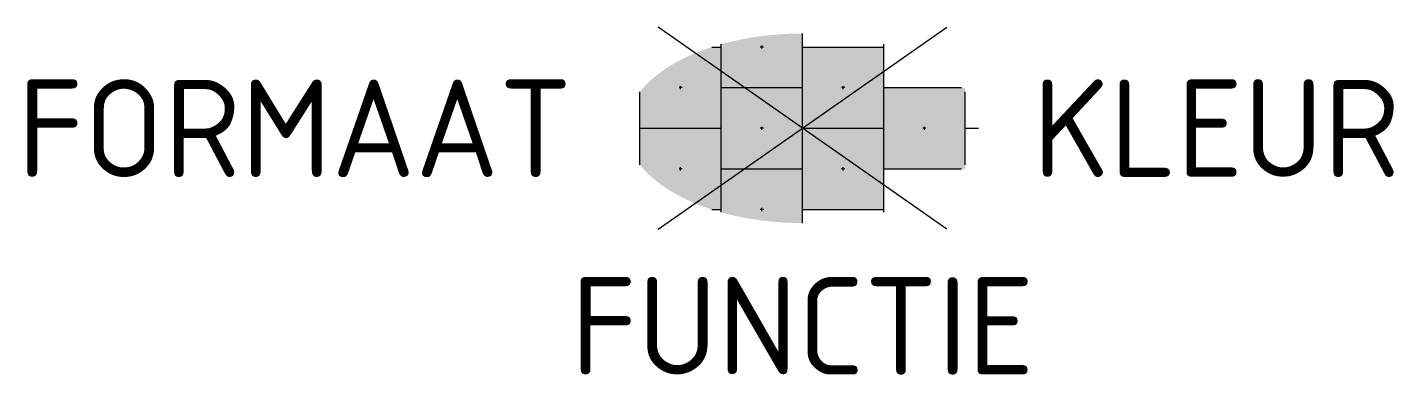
# Model space of a CAD drawing. Extents: x -14.3 to 10.9, y -4.6 to 1.9.
import ezdxf
from ezdxf.enums import TextEntityAlignment as Align

# ---------------------------------------------------------------- set-up
doc = ezdxf.new("R2010")
doc.units = 0
doc.styles.add('NLCS-ISO', font='NLCS-ISO.ttf')

msp = doc.modelspace()

# ---------------------------------------------------------------- hatches: boundary and pattern name
h = msp.add_hatch(color=254)
h.dxf.hatch_style = 1
h.paths.add_polyline_path([(0, 1.75), (-0.159, 1.748), (-0.319, 1.742), (-0.477, 1.731), (-0.634, 1.716), (-0.79, 1.698), (-0.943, 1.675), (-1.095, 1.648), (-1.244, 1.617), (-1.39, 1.582), (-1.5, 1.552), (-1.5, 0.75), (0, 0.75)])
h.paths.add_polyline_path([(-1.5, 1.5), (-1.674, 1.5), (-1.806, 1.455), (-1.936, 1.406), (-2.062, 1.353), (-2.183, 1.297), (-2.298, 1.237), (-2.408, 1.175), (-2.512, 1.11), (-2.61, 1.042), (-2.702, 0.972), (-2.788, 0.9), (-2.866, 0.825), (-2.938, 0.748), (-3, 0.673), (-3, 0), (-1.5, 0)])
h.paths.add_polyline_path([(-1.5, 0), (-3, 0), (-3, -0.673), (-2.938, -0.748), (-2.866, -0.825), (-2.788, -0.9), (-2.702, -0.972), (-2.61, -1.042), (-2.512, -1.11), (-2.408, -1.175), (-2.298, -1.237), (-2.183, -1.297), (-2.062, -1.353), (-1.936, -1.406), (-1.806, -1.455), (-1.674, -1.5), (-1.5, -1.5)])
h.paths.add_polyline_path([(0, -0.75), (-1.5, -0.75), (-1.5, -1.5), (-1.5, -1.552), (-1.39, -1.582), (-1.244, -1.617), (-1.095, -1.648), (-0.943, -1.675), (-0.79, -1.698), (-0.634, -1.716), (-0.477, -1.731), (-0.319, -1.742), (-0.159, -1.748), (0, -1.75)])
h = msp.add_hatch(color=254)
h.dxf.hatch_style = 1
h.paths.add_polyline_path([(1.5, 1.5), (0, 1.5), (0, 0.75), (0, 0), (1.5, 0)])
h = msp.add_hatch(color=254)
h.dxf.hatch_style = 1
h.paths.add_polyline_path([(0, 0.75), (-1.5, 0.75), (-1.5, 0), (-1.5, -0.75), (0, -0.75)])
h = msp.add_hatch(color=254)
h.dxf.hatch_style = 1
h.paths.add_polyline_path([(3, 0.75), (1.5, 0.75), (1.5, -0.75), (3, -0.75)])
h = msp.add_hatch(color=254)
h.dxf.hatch_style = 1
h.paths.add_polyline_path([(1.5, 0), (0, 0), (0, -0.75), (0, -1.5), (1.5, -1.5)])

# ---------------------------------------------------------------- linework, layer by layer
for p, q in [((-2.662, -1.864), (2.662, 1.864)), ((2.662, -1.864), (-2.662, 1.864)), ((-1.5, -1.552), (-1.5, 1.552)), ((-0.75, 1.471), (-0.75, 1.529)), ((0, -1.75), (0, 1.75)), ((1.5, -1.552), (1.5, 1.552)), ((-1.674, 1.5), (-1.5, 1.5)), ((-0.721, 1.5), (-0.779, 1.5)), ((0, 1.5), (1.5, 1.5)), ((-2.25, 0.721), (-2.25, 0.779)), ((0.75, 0.721), (0.75, 0.779)), ((-3, -0.673), (-3, 0.673)), ((-2.221, 0.75), (-2.279, 0.75)), ((-1.5, 0.75), (0, 0.75)), ((0.779, 0.75), (0.721, 0.75)), ((1.5, 0.75), (2.936, 0.75)), ((3, -0.673), (3, 0.673)), ((-3, 0), (-1.5, 0)), ((-0.75, -0.029), (-0.75, 0.029)), ((0, 0), (1.5, 0)), ((2.25, -0.029), (2.25, 0.029)), ((3, 0), (3.25, 0)), ((-0.721, 0), (-0.779, 0)), ((2.279, 0), (2.221, 0)), ((-2.221, -0.75), (-2.279, -0.75)), ((-2.25, -0.779), (-2.25, -0.721)), ((-1.5, -0.75), (0, -0.75)), ((0.779, -0.75), (0.721, -0.75)), ((0.75, -0.779), (0.75, -0.721)), ((1.5, -0.75), (2.936, -0.75)), ((-1.674, -1.5), (-1.5, -1.5)), ((-0.721, -1.5), (-0.779, -1.5)), ((-0.75, -1.529), (-0.75, -1.471)), ((0, -1.5), (1.5, -1.5))]:
    msp.add_line(p, q)

# ---------------------------------------------------------------- texts
at = {"style": 'NLCS-ISO'}
msp.add_attdef('FORMAAT', text='30x30', height=1.8, dxfattribs=at).set_placement((-4.25, 0), align=Align.MIDDLE_RIGHT)
msp.add_attdef('KLEUR', text='', height=1.8, dxfattribs=at).set_placement((4.25, 0), align=Align.MIDDLE_LEFT)
at = {"style": 'NLCS-ISO', "flags": 1}
msp.add_attdef('FUNCTIE', text='', height=1.8, dxfattribs=at).set_placement((0, -2.75), align=Align.TOP_CENTER)

doc.saveas('drawing.dxf')
